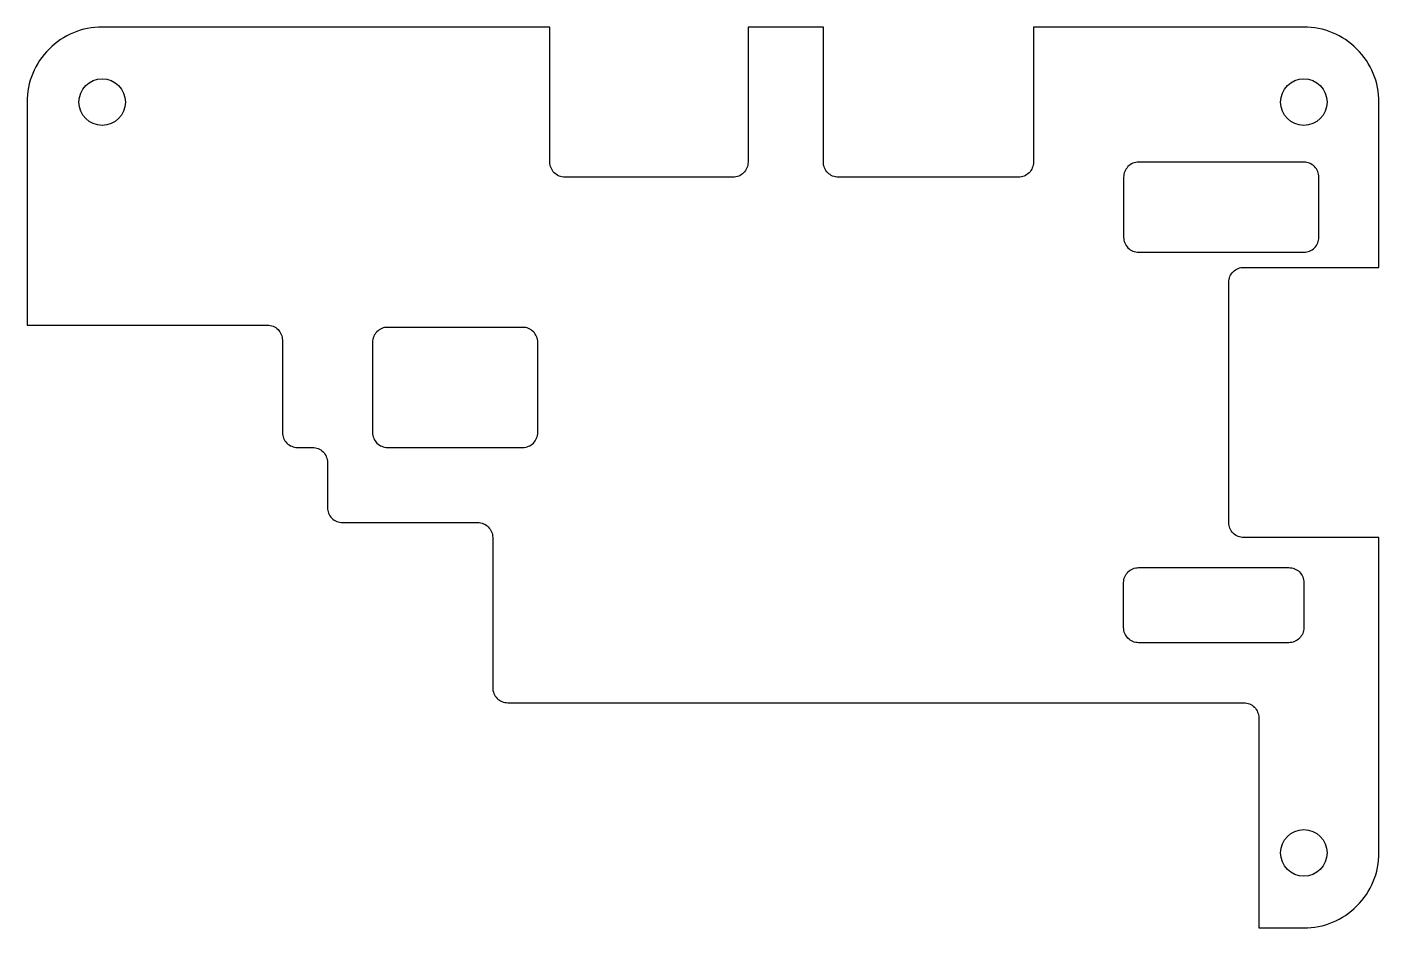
# Model space of a CAD drawing. Header units: millimetres. Extents: x 0 to 90, y 0 to 60.
import ezdxf

# ---------------------------------------------------------------- set-up
doc = ezdxf.new("R2010")
doc.units = ezdxf.units.MM
doc.layers.get('0').update_dxf_attribs({"linetype": 'CONTINUOUS'})

msp = doc.modelspace()

# ---------------------------------------------------------------- linework, layer by layer
for points in [[(82, 0), (85, 0, 0.414214), (90, 5), (90, 26), (81, 26, -0.414214), (80, 27), (80, 42.996, -0.414214), (81, 43.996), (90, 43.996), (90, 55, 0.414214), (85, 60), (67, 60), (67, 51, -0.414214), (66, 50), (54.012, 50, -0.414214), (53.012, 51), (53.012, 60), (48, 60), (48, 51, -0.414214), (47, 50), (35.808, 50, -0.414214), (34.808, 51), (34.808, 60), (5, 60, 0.414214), (0, 55), (0, 40.149), (16, 40.149, -0.414214), (17, 39.149), (17, 33, 0.414214), (18, 32), (19, 32, -0.414214), (20, 31), (20, 28, 0.414214), (21, 27), (30, 27, -0.414214), (31, 26), (31, 16, 0.414214), (32, 15), (81, 15, -0.414214), (82, 14)], [(73, 50), (73, 46, 0.414214), (74, 45), (85, 45, 0.414214), (86, 46), (86, 50, 0.414214), (85, 51), (74, 51, 0.414214)], [(23, 39), (23, 33, 0.414214), (24, 32), (33, 32, 0.414214), (34, 33), (34, 39, 0.414214), (33, 40), (24, 40, 0.414214)], [(74, 24), (84, 24, -0.414214), (85, 23), (85, 20, -0.414214), (84, 19), (74, 19, -0.414214), (73, 20), (73, 23, -0.414214)]]:
    msp.add_lwpolyline(points, format="xyb", close=True)
for centre in [(5, 55), (85, 55), (85, 5)]:
    msp.add_circle(centre, 1.55)

doc.saveas('drawing.dxf')
